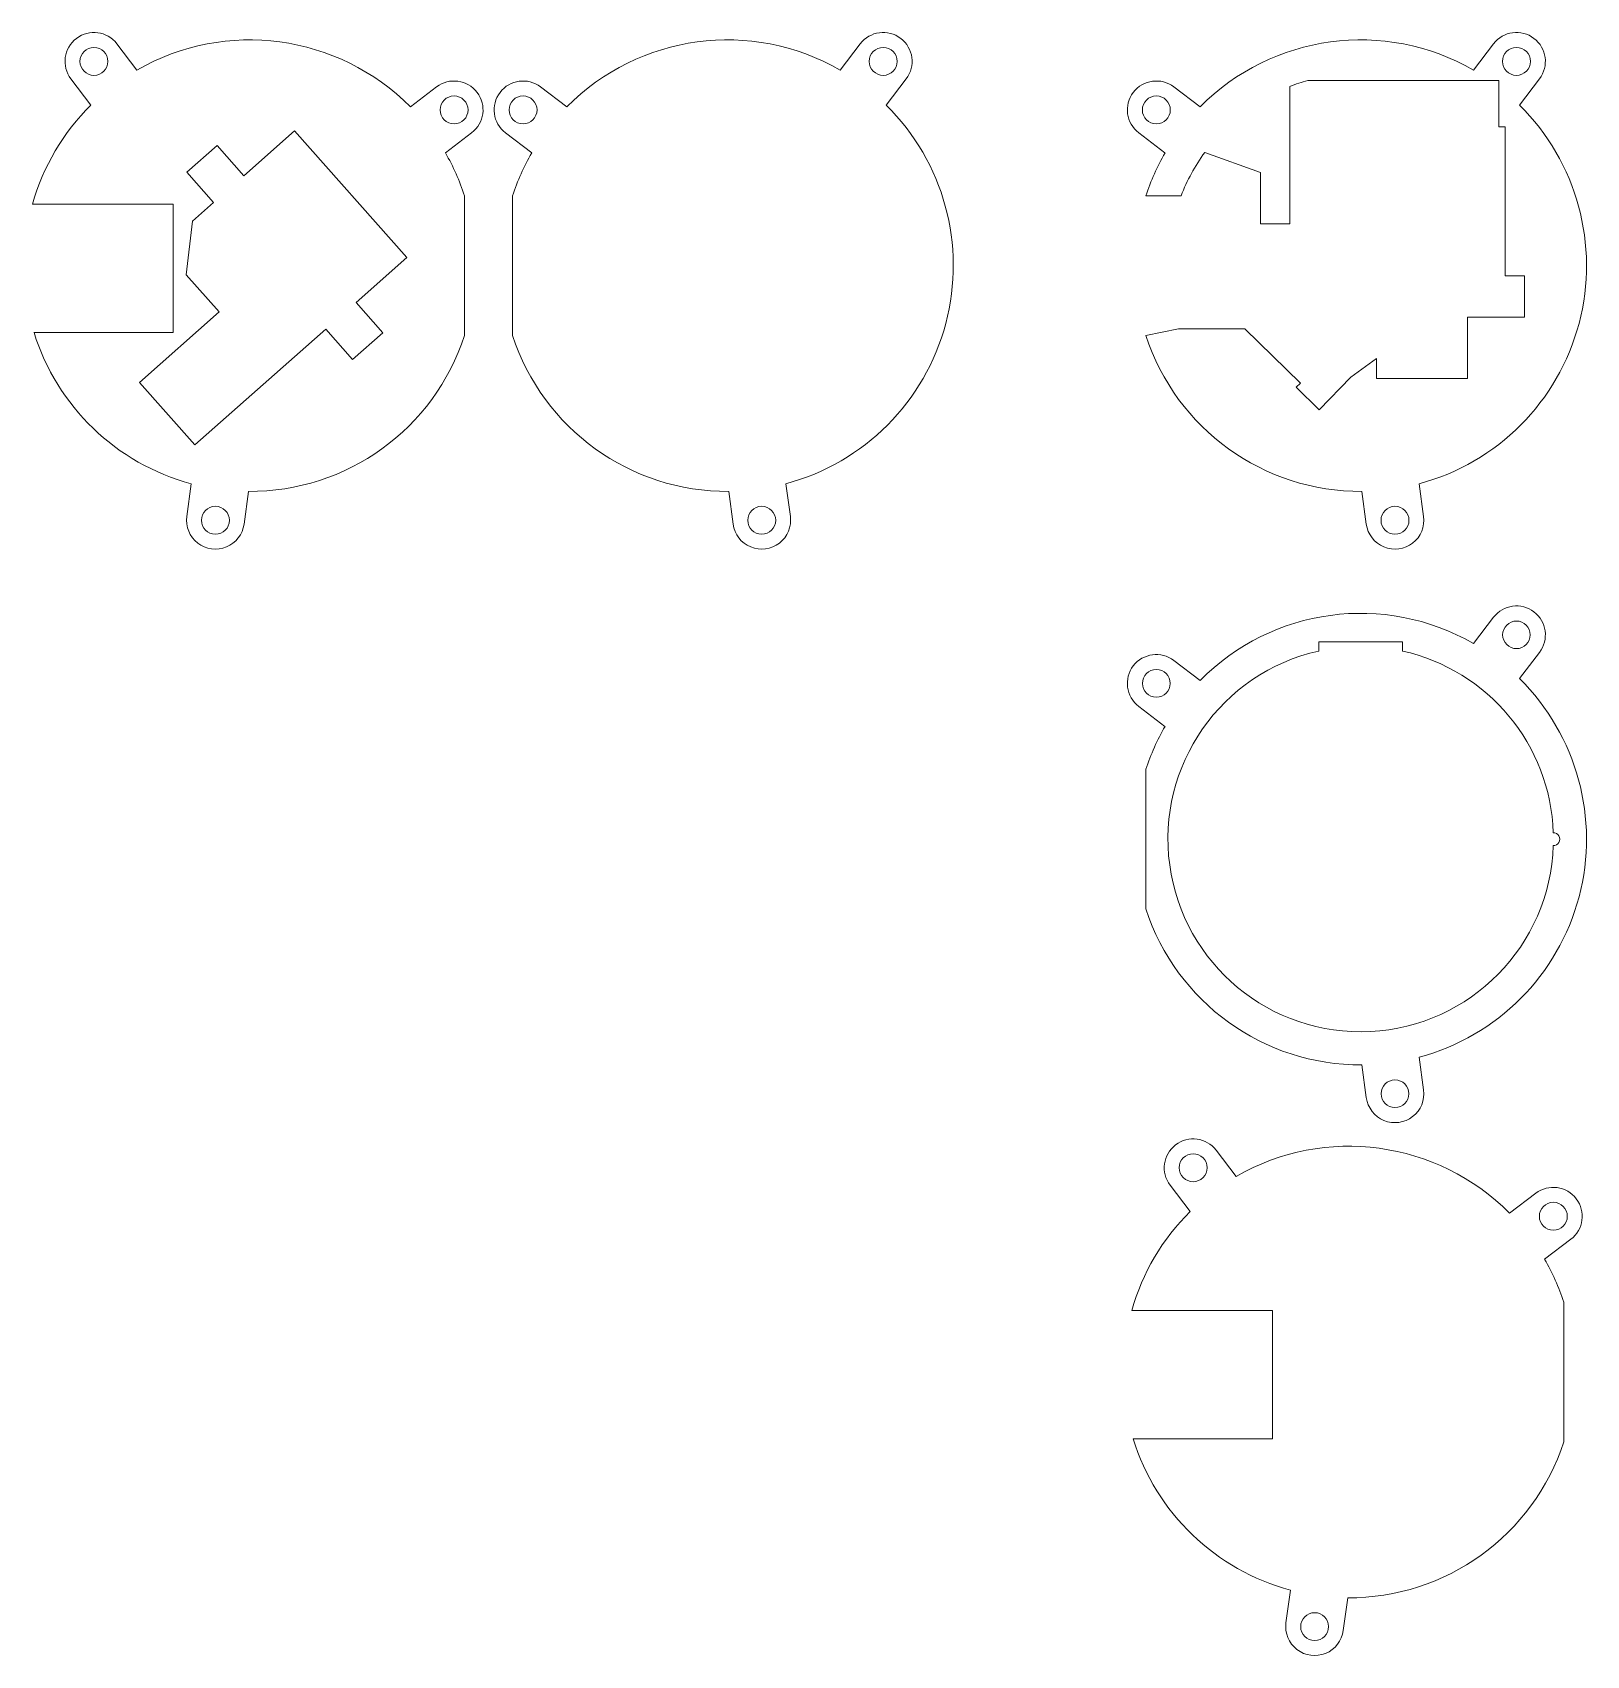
# Model space of a CAD drawing. Header units: inches. Extents: x 0.71 to 5.55, y 3 to 8.05.
import ezdxf

# ---------------------------------------------------------------- set-up
doc = ezdxf.new("R2010")
doc.units = ezdxf.units.IN
doc.header["$MEASUREMENT"] = 0

msp = doc.modelspace()

# ---------------------------------------------------------------- linework, layer by layer
at = {"color": 7, "linetype": 'Continuous', "lineweight": 15}
for p, q in [((1.0329, 7.9364), (0.9707, 8.018)), ((3.2846, 8.018), (3.2224, 7.9364)), ((5.1938, 7.9364), (5.256, 8.018)), ((0.8276, 7.9088), (0.8898, 7.8272)), ((3.3655, 7.8272), (3.4278, 7.9088)), ((4.6221, 7.8852), (4.6221, 7.4572)), ((5.2726, 7.9042), (4.678, 7.9042)), ((5.2726, 7.9042), (5.2726, 7.7592)), ((5.3992, 7.9088), (5.3369, 7.8272)), ((1.9658, 7.8838), (1.8842, 7.8216)), ((2.3712, 7.8216), (2.2895, 7.8838)), ((4.3426, 7.8216), (4.2609, 7.8838)), ((1.366, 7.6074), (1.524, 7.7472)), ((1.8732, 7.3524), (1.524, 7.7472)), ((2.0749, 7.7407), (1.9933, 7.6785)), ((2.1804, 7.7407), (2.262, 7.6785)), ((4.1518, 7.7407), (4.2334, 7.6785)), ((5.2726, 7.7592), (5.2926, 7.7592)), ((5.2926, 7.7592), (5.2926, 7.2952)), ((1.1881, 7.6182), (1.2825, 7.7017)), ((1.2825, 7.7017), (1.366, 7.6074)), ((4.357, 7.6797), (4.5306, 7.6172)), ((1.1881, 7.6182), (1.2716, 7.5239)), ((4.5306, 7.4572), (4.5306, 7.6172)), ((2.0529, 7.1097), (2.0529, 7.5447)), ((2.2025, 7.5447), (2.2025, 7.1097)), ((4.2834, 7.5447), (4.1739, 7.5447)), ((1.1458, 7.5192), (0.7078, 7.5192)), ((1.1458, 7.5192), (1.1458, 7.1192)), ((1.2716, 7.5239), (1.2064, 7.4662)), ((1.2064, 7.4662), (1.1863, 7.2989)), ((4.6221, 7.4572), (4.5306, 7.4572)), ((1.7151, 7.2126), (1.8732, 7.3524)), ((1.1863, 7.2989), (1.2887, 7.183)), ((5.2926, 7.2952), (5.3521, 7.2952)), ((5.3521, 7.2952), (5.3521, 7.1672)), ((1.0409, 6.9638), (1.2887, 7.183)), ((1.7151, 7.2126), (1.7986, 7.1182)), ((1.6208, 7.1291), (1.2134, 6.7688)), ((1.7042, 7.0348), (1.6208, 7.1291)), ((4.1739, 7.1097), (4.2758, 7.1302)), ((4.2758, 7.1302), (4.4816, 7.1302)), ((4.4816, 7.1302), (4.6548, 6.9616)), ((5.1756, 7.1672), (5.1756, 6.9762)), ((5.1756, 7.1672), (5.3521, 7.1672)), ((0.7125, 7.1192), (1.1458, 7.1192)), ((1.7986, 7.1182), (1.7042, 7.0348)), ((4.8121, 6.9797), (4.8921, 7.0382)), ((4.8921, 7.0382), (4.8921, 6.9762)), ((4.8121, 6.9797), (4.7137, 6.8787)), ((4.8921, 6.9762), (5.1756, 6.9762)), ((1.0409, 6.9638), (1.2134, 6.7688)), ((4.6548, 6.9616), (4.642, 6.9485)), ((4.642, 6.9485), (4.7137, 6.8787)), ((1.1881, 6.5464), (1.2018, 6.6481)), ((1.3802, 6.6241), (1.3665, 6.5224)), ((2.8751, 6.6241), (2.8888, 6.5224)), ((3.0672, 6.5464), (3.0535, 6.6481)), ((4.8465, 6.6241), (4.8602, 6.5224)), ((5.0386, 6.5464), (5.0249, 6.6481)), ((5.1938, 6.1505), (5.256, 6.2321)), ((4.7126, 6.1554), (4.9726, 6.1554)), ((4.7126, 6.1554), (4.7126, 6.1271)), ((4.9726, 6.1554), (4.9726, 6.1271)), ((5.3992, 6.123), (5.3369, 6.0414)), ((4.2609, 6.098), (4.3426, 6.0358)), ((4.2334, 5.8926), (4.1518, 5.9549)), ((4.1739, 5.3239), (4.1739, 5.7589)), ((5.0386, 4.7606), (5.0249, 4.8623)), ((4.8465, 4.8382), (4.8602, 4.7365)), ((4.4549, 4.491), (4.3927, 4.5726)), ((4.2495, 4.4635), (4.3118, 4.3819)), ((5.3878, 4.4385), (5.3062, 4.3762)), ((5.4153, 4.2331), (5.4969, 4.2953)), ((5.4748, 3.6644), (5.4748, 4.0994)), ((4.1297, 4.0739), (4.5677, 4.0739)), ((4.5677, 4.0739), (4.5677, 3.6739)), ((4.5677, 3.6739), (4.1345, 3.6739)), ((4.6238, 3.2028), (4.6101, 3.1011)), ((4.7885, 3.077), (4.8022, 3.1787))]:
    msp.add_line(p, q, dxfattribs=at)
for centre, radius in [((0.8991, 7.9634), 0.0435), ((3.3562, 7.9634), 0.0435), ((5.3276, 7.9634), 0.0435), ((2.0204, 7.8123), 0.0435), ((2.235, 7.8123), 0.0435), ((4.2064, 7.8123), 0.0435), ((1.2773, 6.5344), 0.0435), ((2.978, 6.5344), 0.0435), ((4.9494, 6.5344), 0.0435), ((5.3276, 6.1776), 0.043), ((4.2064, 6.0264), 0.043), ((4.9494, 4.7485), 0.043), ((4.3211, 4.518), 0.0435), ((5.4423, 4.3669), 0.0435), ((4.6993, 3.089), 0.0435)]:
    msp.add_circle(centre, radius, dxfattribs=at)
for centre, radius, start, end in [((0.8991, 7.9634), 0.09, 37.3229, 217.3229), ((3.3562, 7.9634), 0.09, 322.6771, 142.6771), ((5.3276, 7.9634), 0.09, 322.6771, 142.6771), ((1.3842, 7.3272), 0.7031, 44.6767, 119.9691), ((2.8712, 7.3272), 0.7031, 60.0309, 135.3233), ((4.8426, 7.3272), 0.7031, 60.0309, 135.3233), ((2.0204, 7.8123), 0.09, 307.3229, 127.3229), ((2.235, 7.8123), 0.09, 52.6771, 232.6771), ((4.2064, 7.8123), 0.09, 52.6771, 232.6771), ((4.8426, 7.3272), 0.6, 105.9156, 111.5615), ((1.3842, 7.3272), 0.7031, 134.6767, 164.1537), ((2.8712, 7.3272), 0.7031, 285.0309, 45.3233), ((4.8426, 7.3272), 0.7031, 285.0309, 45.3233), ((1.3842, 7.3272), 0.7031, 18.0184, 29.9691), ((2.8712, 7.3272), 0.7031, 150.0309, 161.9816), ((4.8426, 7.3272), 0.7031, 150.0309, 161.9816), ((4.8426, 7.3272), 0.6, 144.0202, 158.7462), ((1.3842, 7.3272), 0.7031, 197.2063, 254.9691), ((1.3842, 7.3272), 0.7031, 269.6767, 341.9816), ((2.8712, 7.3272), 0.7031, 198.0184, 270.3233), ((4.8426, 7.3272), 0.7031, 198.0184, 270.3233), ((1.2773, 6.5344), 0.09, 172.3229, 352.3229), ((2.978, 6.5344), 0.09, 187.6771, 7.6771), ((4.9494, 6.5344), 0.09, 187.6771, 7.6771), ((5.3276, 6.1776), 0.09, 322.6771, 142.6771), ((4.8426, 5.5414), 0.7031, 60.0309, 135.3233), ((4.2064, 6.0264), 0.09, 52.6771, 232.6771), ((4.8426, 5.5414), 0.6, 102.5133, 358.0901), ((4.8426, 5.5414), 0.6, 1.9099, 77.4867), ((4.8426, 5.5414), 0.7031, 285.0309, 45.3233), ((4.8426, 5.5414), 0.7031, 150.0309, 161.9816), ((5.4426, 5.5414), 0.02, 269.045, 90.955), ((4.8426, 5.5414), 0.7031, 198.0184, 270.3233), ((4.9494, 4.7485), 0.09, 187.6771, 7.6771), ((4.3211, 4.518), 0.09, 37.3229, 217.3229), ((4.8062, 3.8819), 0.7031, 44.6767, 119.9691), ((5.4423, 4.3669), 0.09, 307.3229, 127.3229), ((4.8062, 3.8819), 0.7031, 134.6767, 164.1537), ((4.8062, 3.8819), 0.7031, 18.0184, 29.9691), ((4.8062, 3.8819), 0.7031, 197.2063, 254.9691), ((4.8062, 3.8819), 0.7031, 269.6767, 341.9816), ((4.6993, 3.089), 0.09, 172.3229, 352.3229)]:
    msp.add_arc(centre, radius, start, end, dxfattribs=at)

doc.saveas('drawing.dxf')
